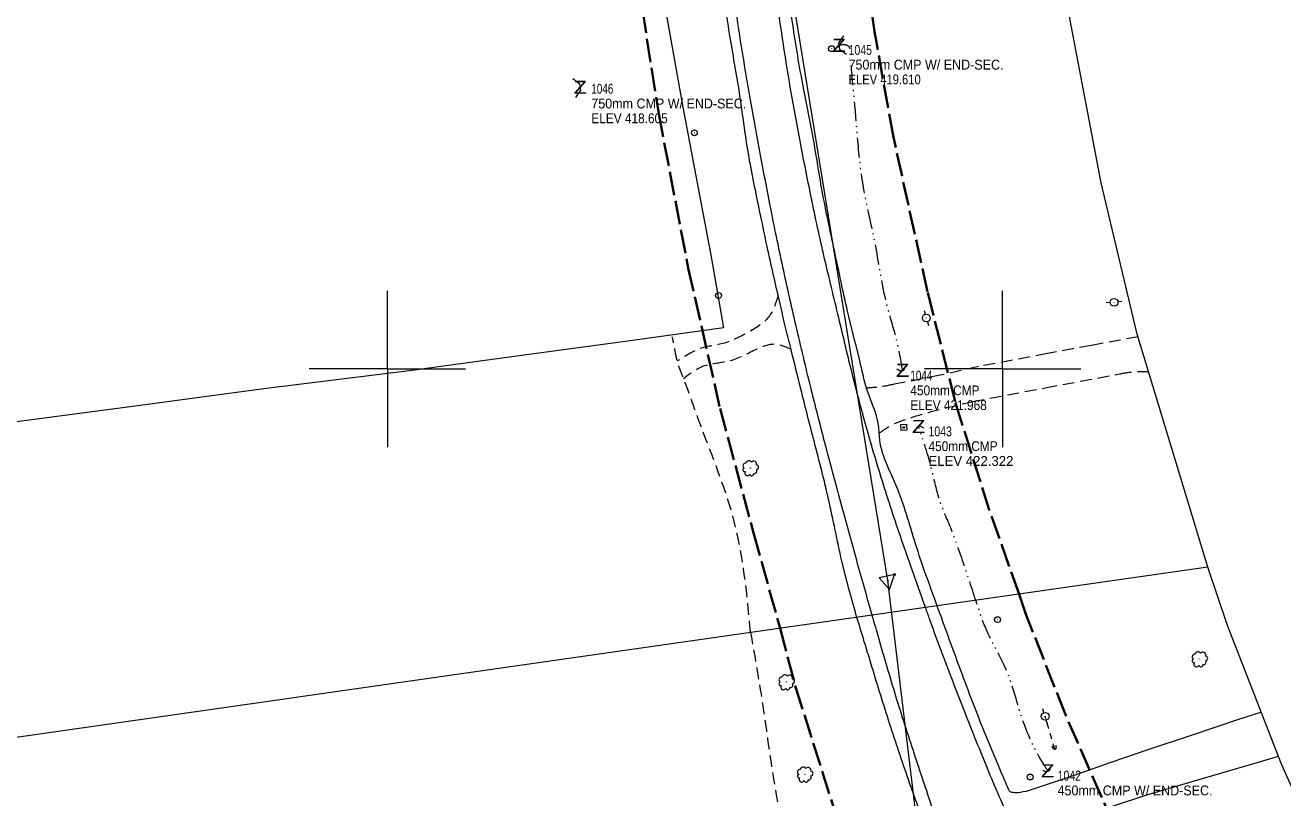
# Model space of a CAD drawing. Extents: x 352087 to 353713, y 331287 to 335613.
# Drawn here: x 352441.1 to 352645.5, y 334630.3 to 334755.8 of the extents above; entities that cross this region are included whole.
import ezdxf
from ezdxf.enums import TextEntityAlignment as Align

# ---------------------------------------------------------------- set-up
doc = ezdxf.new("R2010")
doc.units = 0
doc.header["$LTSCALE"] = 0.64
doc.header["$PDMODE"] = 32
doc.header["$PDSIZE"] = 0.32
for name, pattern in [('DASH_DOUBLE_DOT', [9.2, 5, -1.2, 0.3, -1.2, 0.3, -1.2]), ('LONG_DASHED', [7.5, 6, -1.5]), ('MEDIUM_DASHED', [4.5, 3, -1.5]), ('SHORT_DASHED', [2.7, 1.5, -1.2])]:
    doc.linetypes.add(name, pattern=pattern)
for name, color, linetype, lineweight in [('1', 7, 'Continuous', 13), ('13', 7, 'Continuous', 13), ('14', 7, 'Continuous', 13), ('2', 7, 'Continuous', 13), ('22', 7, 'Continuous', 13), ('24', 7, 'MEDIUM_DASHED', 13), ('26', 7, 'Continuous', 13), ('27', 7, 'Continuous', 13), ('36', 7, 'Continuous', 13), ('5', 7, 'Continuous', 13), ('6', 7, 'Continuous', 13), ('7', 7, 'Continuous', 13), ('8', 7, 'MEDIUM_DASHED', 13)]:
    doc.layers.add(name, color=color, linetype=linetype, lineweight=lineweight)
doc.layers.add('59', color=7, linetype='Continuous')
doc.layers.add('62', color=7, linetype='Continuous')

msp = doc.modelspace()

# ---------------------------------------------------------------- linework, layer by layer
at = {"layer": '1'}
for p, q in [((352500, 334700), (352500, 334712.702)), ((352600, 334700), (352600, 334712.702)), ((352500, 334700), (352487.298, 334700)), ((352500, 334700), (352500, 334687.298)), ((352500, 334700), (352512.702, 334700)), ((352600, 334700), (352587.298, 334700)), ((352600, 334700), (352600, 334687.298)), ((352600, 334700), (352612.702, 334700)), ((352633.35, 334667.774), (352281.495, 334617.582)), ((352633.35, 334667.774), (352281.495, 334617.582))]:
    msp.add_line(p, q, dxfattribs=at)
for points in [[(352633.35, 334667.774), (352621.878, 334705.638), (352616.01, 334730.194), (352610.991, 334756.622), (352606.89, 334784.474), (352602.02, 334819.693), (352597.575, 334852.632), (352590.179, 334907.026), (352589.585, 334911.402)], [(352787.325, 334438.983), (352766.705, 334459.549), (352749.265, 334478.361), (352729.934, 334499.123), (352711.297, 334523.113), (352689.685, 334551.688), (352672.604, 334579.755), (352657.391, 334608.86), (352645.339, 334635.802), (352636.539, 334658.308), (352633.35, 334667.774)]]:
    msp.add_lwpolyline(points, dxfattribs=at)
at = {"layer": '1', "linetype": 'LONG_DASHED', "lineweight": 35}
for points in [[(352602.685, 334663.4), (352597.823, 334677.078), (352592.278, 334694.697), (352587.782, 334712.53), (352582.239, 334737.662), (352579.159, 334754.779), (352576.309, 334774.949), (352572.595, 334801.8), (352567.798, 334837.285), (352562.387, 334877.371), (352558.325, 334907.034)], [(352521.814, 334901.932), (352526.433, 334867.782), (352530.636, 334836.62), (352535.271, 334802.932), (352540.709, 334763.112), (352544.11, 334741.442), (352548.91, 334716.361), (352554.081, 334693.565), (352559.49, 334673.376), (352563.837, 334657.858)], [(352746.973, 334435.761), (352716.335, 334469.948), (352698.092, 334491.914), (352686.746, 334506.789), (352675.574, 334522.661), (352663.81, 334539.988), (352651.323, 334560.574), (352641.02, 334579.722), (352628.28, 334604.36), (352618.016, 334625.972), (352610.211, 334643.84), (352603.756, 334660.165), (352602.685, 334663.4)], [(352563.837, 334657.858), (352566.336, 334648.373), (352573.103, 334626.916), (352579.785, 334607.914), (352585.475, 334593.28), (352593.104, 334576.417), (352601.957, 334558.121), (352612.079, 334539.674), (352622.474, 334522.446), (352624.907, 334518.842)]]:
    msp.add_lwpolyline(points, dxfattribs=at)
at = {"layer": '13'}
for p, q in [((352572.204, 334752.027), (352572.181, 334752.004)), ((352572.181, 334752.027), (352572.204, 334752.004)), ((352549.908, 334738.357), (352549.885, 334738.334)), ((352549.885, 334738.357), (352549.908, 334738.334)), ((352553.842, 334711.921), (352553.819, 334711.898)), ((352553.819, 334711.921), (352553.842, 334711.898)), ((352583.957, 334690.476), (352583.917, 334690.514)), ((352583.919, 334690.474), (352583.955, 334690.516)), ((352599.182, 334659.28), (352599.159, 334659.257)), ((352599.159, 334659.28), (352599.182, 334659.257)), ((352604.482, 334633.715), (352604.459, 334633.692)), ((352604.459, 334633.715), (352604.482, 334633.692))]:
    msp.add_line(p, q, dxfattribs=at)
msp.add_lwpolyline([(352583.496, 334689.985), (352583.429, 334690.939), (352584.379, 334691.005), (352584.446, 334690.052)], close=True, dxfattribs=at)
for centre in [(352572.1937, 334752.0158), (352549.8977, 334738.3458), (352553.8317, 334711.9098), (352599.1717, 334659.2688), (352604.4717, 334633.7038)]:
    msp.add_circle(centre, 0.4763, dxfattribs=at)
msp.add_point((352583.936, 334690.495), dxfattribs=at)
at = {"layer": '14'}
msp.add_lwpolyline([(352511.048, 334824.577), (352515.526, 334791.237), (352519.758, 334763.766), (352543.573, 334767.466), (352548.006, 334742.494), (352552.612, 334718.202), (352554.651, 334706.661), (352539.486, 334704.578), (352521.42, 334702.141), (352504, 334699.713), (352479.945, 334696.732), (352459.014, 334693.92), (352432.327, 334690.447), (352401.469, 334686.434), (352366.468, 334681.713), (352332.698, 334677.277), (352312.596, 334674.934)], dxfattribs=at)
at = {"layer": '2'}
for p, q in [((352582.413, 334666.587), (352579.929, 334666.058)), ((352581.626, 334664.166), (352582.413, 334666.587)), ((352581.626, 334664.166), (352579.929, 334666.058))]:
    msp.add_line(p, q, dxfattribs=at)
msp.add_lwpolyline([(353523.878, 333914.851), (353484.114, 334003.329), (353341.008, 334093.489), (353180.051, 334158.995), (352974.229, 334267.778), (352797.642, 334367.146), (352744.099, 334417.987), (352641.412, 334310.332), (352599.329, 334516.088), (352581.333, 334665.597), (352528.022, 334992.888), (352472.513, 335408.079)], dxfattribs=at)
for radius in [0.0614, 0.0296]:
    msp.add_circle((352581.333, 334665.597), radius, dxfattribs=at)
msp.add_point((352582.413, 334666.587), dxfattribs=at)
at = {"layer": '22'}
for centre in [(352558.9956, 334683.897), (352631.9996, 334652.857), (352564.8506, 334649.123), (352567.8406, 334634.138)]:
    msp.add_circle(centre, 0.0149, dxfattribs=at)
for centre, radius, start, end in [((352558.7519, 334684.5916), 0.4868, 31.96825, 169.49248), ((352559.5283, 334684.5301), 0.4837, 342.86408, 138.70256), ((352558.0821, 334683.6042), 0.2933, 105.03166, 283.77731), ((352558.2216, 334684.2564), 0.4273, 82.91551, 239.70443), ((352558.5014, 334683.0751), 0.4264, 145.05235, 338.47204), ((352559.2196, 334682.962), 0.3245, 187.67102, 4.99016), ((352559.5992, 334683.4465), 0.4597, 262.95807, 29.80374), ((352559.9787, 334684.0311), 0.3567, 273.11698, 88.11726), ((352631.0861, 334652.5642), 0.2933, 105.03166, 283.77731), ((352631.2256, 334653.2164), 0.4273, 82.91551, 239.70443), ((352631.5054, 334652.0351), 0.4264, 145.05235, 338.47204), ((352631.7559, 334653.5516), 0.4868, 31.96825, 169.49248), ((352632.5323, 334653.4901), 0.4837, 342.86408, 138.70256), ((352632.6032, 334652.4065), 0.4597, 262.95807, 29.80374), ((352632.9827, 334652.9911), 0.3567, 273.11698, 88.11726), ((352564.6069, 334649.8176), 0.4868, 31.96825, 169.49248), ((352565.3833, 334649.7561), 0.4837, 342.86408, 138.70256), ((352632.2236, 334651.922), 0.3245, 187.67102, 4.99016), ((352563.9371, 334648.8302), 0.2933, 105.03166, 283.77731), ((352564.0766, 334649.4824), 0.4273, 82.91551, 239.70443), ((352564.3564, 334648.3011), 0.4264, 145.05235, 338.47204), ((352565.0746, 334648.188), 0.3245, 187.67102, 4.99016), ((352565.4542, 334648.6725), 0.4597, 262.95807, 29.80374), ((352565.8337, 334649.2571), 0.3567, 273.11698, 88.11726), ((352566.9271, 334633.8452), 0.2933, 105.03166, 283.77731), ((352567.0666, 334634.4974), 0.4273, 82.91551, 239.70443), ((352567.5969, 334634.8326), 0.4868, 31.96825, 169.49248), ((352568.3733, 334634.7711), 0.4837, 342.86408, 138.70256), ((352568.4442, 334633.6875), 0.4597, 262.95807, 29.80374), ((352568.8237, 334634.2721), 0.3567, 273.11698, 88.11726), ((352567.3464, 334633.3161), 0.4264, 145.05235, 338.47204), ((352568.0646, 334633.203), 0.3245, 187.67102, 4.99016)]:
    msp.add_arc(centre, radius, start, end, dxfattribs=at)
at = {"layer": '24'}
for points in [[(352559.042, 334657.174), (352556.377, 334675.194), (352550.181, 334692.823), (352548.156, 334698.4), (352547.106, 334701.291), (352546.572, 334703.977), (352546.312, 334705.188)], [(352559.042, 334657.174), (352561.084, 334644.832), (352562.762, 334633.405), (352565.352, 334619.684), (352568.264, 334604.82), (352570.91, 334588.443), (352573.053, 334571.142), (352574.247, 334557.682), (352575.318, 334547.12), (352574.902, 334540.623), (352572.655, 334537.163), (352568.165, 334536.851), (352563.541, 334538.746), (352554.889, 334541.808), (352545.983, 334545.254), (352537.77, 334549.077), (352529.499, 334552.886), (352521.505, 334557.262), (352516.765, 334560.161), (352511.035, 334560.031), (352503.63, 334558.105), (352497.446, 334556.087), (352491.659, 334550.22), (352485.919, 334543.115), (352481.352, 334540.141), (352476.084, 334538.75), (352470.883, 334540.441), (352463.766, 334543.797), (352457.266, 334547.936), (352449.137, 334554.392), (352442.639, 334559.542), (352435.053, 334565.328), (352426.595, 334571.902), (352418.978, 334577.79), (352412.56, 334582.421), (352405.703, 334588.371), (352398.246, 334594.294), (352391.445, 334600.32), (352385.133, 334606.752), (352381.073, 334613.302), (352379.127, 334619.994), (352377.33, 334627.77), (352376.804, 334631.178)]]:
    msp.add_spline(points, degree=3, dxfattribs=at)
at = {"layer": '26', "linetype": 'DASH_DOUBLE_DOT'}
for points in [[(352583.752, 334699.757), (352582.628, 334705.254), (352581.159, 334710.515), (352579.364, 334719.943), (352577.344, 334729.782), (352576.416, 334737.585), (352575.897, 334743.821), (352575.312, 334750.989), (352574.897, 334752.45), (352574.176, 334752.634), (352573.419, 334752.557)], [(352595.643, 334662.395), (352593.342, 334669.288), (352591.687, 334673.836), (352589.655, 334679.034), (352588.465, 334683.703), (352586.351, 334690.594)], [(352607.341, 334634.717), (352606.734, 334635.679), (352603.236, 334643.027), (352600.699, 334650.851), (352597.252, 334657.87), (352595.643, 334662.395)]]:
    msp.add_spline(points, degree=3, dxfattribs=at)
at = {"layer": '27'}
for points in [[(352574.158, 334754.104), (352573.318, 334752.939), (352573.48, 334751.936), (352574.646, 334751.096)], [(352530.619, 334744.084), (352531.461, 334745.248), (352531.301, 334746.251), (352530.137, 334747.094)], [(352582.821, 334699.986), (352583.454, 334699.647), (352583.94, 334699.793), (352584.28, 334700.427)], [(352587.202, 334690.353), (352586.571, 334690.696), (352586.083, 334690.552), (352585.741, 334689.92)], [(352606.485, 334634.831), (352607.153, 334634.566), (352607.619, 334634.766), (352607.884, 334635.434)]]:
    msp.add_lwpolyline(points, dxfattribs=at)
at = {"layer": '36'}
for p, q in [((352587.221, 334709.48), (352587.404, 334708.872)), ((352617.476, 334710.757), (352616.844, 334710.703)), ((352618.118, 334710.804), (352618.1, 334710.818)), ((352618.102, 334710.802), (352618.116, 334710.82)), ((352619.374, 334710.919), (352618.742, 334710.865)), ((352587.596, 334708.259), (352587.576, 334708.269)), ((352587.591, 334708.274), (352587.581, 334708.254)), ((352587.768, 334707.656), (352587.951, 334707.048)), ((352606.72, 334644.167), (352606.538, 334644.775)), ((352606.891, 334643.563), (352606.911, 334643.553)), ((352606.896, 334643.548), (352606.906, 334643.568)), ((352607.264, 334642.341), (352607.082, 334642.949))]:
    msp.add_line(p, q, dxfattribs=at)
at = {"layer": '36', "linetype": 'SHORT_DASHED'}
msp.add_line((352608.503, 334638.192), (352606.901, 334643.558), dxfattribs=at)
at = {"layer": '36'}
for centre in [(352618.109, 334710.811), (352587.586, 334708.264), (352606.901, 334643.558)]:
    msp.add_circle(centre, 0.635, dxfattribs=at)
msp.add_spline([(352608.618, 334638.887), (352608.664, 334638.636), (352608.662, 334638.371), (352608.594, 334638.245), (352608.503, 334638.192), (352608.398, 334638.187), (352608.273, 334638.257), (352608.128, 334638.479), (352608.032, 334638.716)], degree=3, dxfattribs=at)
at = {"layer": '5'}
for points in [[(352578.801, 334659.993), (352576.28, 334668.904), (352573.728, 334678.299), (352571.109, 334687.978), (352568.805, 334697.038), (352566.44, 334706.932), (352564.283, 334716.526), (352562.232, 334726.477), (352560.437, 334735.91), (352558.71, 334745.523), (352557.068, 334755.474), (352555.643, 334765.369)], [(352587.467, 334661.229), (352583.993, 334671.032), (352580.815, 334680.607), (352578.017, 334689.939), (352575.667, 334698.779), (352573.368, 334708.288), (352571.019, 334718.114), (352568.889, 334727.835), (352567.029, 334737.288), (352565.339, 334746.648), (352563.809, 334756.426), (352562.303, 334766.507)], [(352728.188, 334434.26), (352724.477, 334438.376), (352718.579, 334445.027), (352711.735, 334452.803), (352705.111, 334460.228), (352698.559, 334467.763), (352692.273, 334475.329), (352686.422, 334482.528), (352680.802, 334489.678), (352674.802, 334497.601), (352668.976, 334505.641), (352663.284, 334513.869), (352657.619, 334522.261), (352652.215, 334530.57), (352647.323, 334538.287), (352642.996, 334545.466), (352637.76, 334554.251), (352632.837, 334562.963), (352628.199, 334571.687), (352623.384, 334580.665), (352618.879, 334589.459), (352614.923, 334597.491), (352610.944, 334605.599), (352606.651, 334614.605), (352602.523, 334623.594), (352598.452, 334632.885), (352594.897, 334641.624), (352591.516, 334650.248), (352588.121, 334659.391), (352587.467, 334661.229)], [(352537.31, 334497.655), (352541.216, 334496.099), (352546.035, 334494.179), (352555.086, 334490.866), (352563.87, 334488.097), (352572.785, 334486.302), (352581.979, 334485.391), (352591.037, 334485.424), (352599.926, 334486.392), (352608.744, 334488.237), (352617.41, 334491.085), (352626.167, 334495.01), (352634.177, 334499.604), (352638.753, 334502.733), (352641.893, 334506.341), (352643.439, 334511.756), (352643.094, 334518.386), (352640.605, 334522.278), (352635.274, 334530.636), (352630.247, 334538.828), (352625.181, 334547.502), (352620.309, 334556.253), (352615.577, 334565.015), (352611.127, 334573.721), (352606.649, 334582.892), (352602.615, 334591.834), (352598.848, 334600.73), (352595.229, 334610.092), (352591.784, 334619.488), (352588.404, 334629.209), (352585.437, 334638.107), (352582.468, 334647.42), (352579.703, 334656.833), (352578.801, 334659.993)]]:
    msp.add_spline(points, degree=3, dxfattribs=at)
at = {"layer": '6'}
for points in [[(352576.315, 334659.638), (352574.016, 334668.166), (352571.854, 334678.185), (352569.546, 334687.512), (352567.201, 334696.742), (352565.607, 334703.154), (352564.777, 334706.497), (352563.519, 334711.939), (352562.529, 334716.222), (352560.432, 334726.024), (352558.575, 334735.572), (352557.157, 334745.337), (352555.519, 334755.05), (352554.209, 334765.297)], [(352589.356, 334661.498), (352585.844, 334671.589), (352582.646, 334681.149), (352579.949, 334689.562), (352579.949, 334689.563), (352577.885, 334696.868), (352577.1, 334699.945), (352574.948, 334708.745), (352572.84, 334718.382), (352570.789, 334728.28), (352569.191, 334737.593), (352567.461, 334746.513), (352565.8, 334756.577), (352564.941, 334762.47)], [(352601.149, 334631.304), (352599.971, 334634), (352596.53, 334642.303), (352593.202, 334650.991), (352589.885, 334660.053), (352589.356, 334661.498)], [(352638.753, 334502.733), (352640.726, 334507.214), (352641.392, 334511.341), (352640.313, 334517.412), (352637.775, 334522.159), (352633.314, 334529.244), (352628.458, 334537.901), (352623.52, 334546.487), (352618.796, 334555.234), (352614.026, 334564.139), (352609.302, 334573.123), (352605.024, 334582.191), (352601.11, 334590.974), (352597.349, 334599.965), (352593.679, 334609.418), (352590.155, 334618.637), (352586.51, 334628.209), (352583.328, 334637.258), (352580.361, 334646.391), (352577.52, 334655.686), (352576.315, 334659.638)]]:
    msp.add_spline(points, degree=3, dxfattribs=at)
at = {"layer": '7', "linetype": 'MEDIUM_DASHED'}
for points in [[(352563.519, 334711.939), (352561.956, 334708.424), (352558.641, 334705.931), (352554.499, 334704.109), (352550.588, 334703.212), (352548.399, 334702.053), (352547.106, 334701.291)], [(352565.607, 334703.154), (352563.013, 334703.983), (352559.848, 334703.099), (352555.384, 334701.215), (352551.316, 334700.412), (352548.156, 334698.4)]]:
    msp.add_spline(points, degree=3, dxfattribs=at)
at = {"layer": '8'}
for points in [[(352622.009, 334705.206), (352614.395, 334703.809), (352607.28, 334702.483), (352596.088, 334700.367), (352589.82, 334698.957), (352582.381, 334697.489)], [(352595.109, 334694.686), (352606.93, 334696.93), (352619.054, 334699.186)]]:
    msp.add_lwpolyline(points, dxfattribs=at)
at = {"layer": '8', "linetype": 'Continuous'}
for points in [[(352642.049, 334644.216), (352638.151, 334642.988), (352630.63, 334640.429), (352623.613, 334638.108), (352617.605, 334636.039), (352612.212, 334634.179), (352609.211, 334633.151), (352606.255, 334632.168), (352603.808, 334631.375)], [(352608.761, 334625.473), (352612.93, 334627.136), (352617.85, 334628.991), (352623.451, 334630.781), (352630.788, 334632.988), (352640.823, 334635.907), (352644.838, 334637.083)]]:
    msp.add_lwpolyline(points, dxfattribs=at)
at = {"layer": '8'}
for points in [[(352619.054, 334699.186), (352621.61, 334699.562), (352623.73, 334699.525)], [(352582.381, 334697.489), (352579.743, 334697.035), (352577.885, 334696.868)], [(352579.949, 334689.562), (352581.821, 334690.782), (352583.986, 334691.697), (352587.931, 334692.932), (352595.109, 334694.686)]]:
    msp.add_spline(points, degree=3, dxfattribs=at)
at = {"layer": '8', "linetype": 'Continuous'}
msp.add_spline([(352603.808, 334631.375), (352601.996, 334631.141), (352601.149, 334631.304)], degree=3, dxfattribs=at)

# ---------------------------------------------------------------- texts
at = {"layer": '27', "width": 1.25}
for p in [(352583.744, 334698.696), (352586.349, 334689.578), (352607.328, 334633.655)]:
    msp.add_text('Z', height=2.128, dxfattribs=at).set_placement(p, align=Align.CENTER)
at = {"layer": '59', "width": 1.25}
for p in [(352573.406, 334751.489), (352531.362, 334744.676)]:
    msp.add_text('Z', height=2.128, dxfattribs=at).set_placement(p, align=Align.CENTER)
at = {"layer": '62'}
for s, width, p in [('1045', 0.8, (352574.955, 334751.014)), ('750mm CMP W/ END-SEC.', 0.95, (352574.955, 334748.614)), ('1046', 0.75, (352533.15, 334744.702)), ('ELEV 419.610', 0.85, (352574.955, 334746.214)), ('750mm CMP W/ END-SEC.', 0.95, (352533.15, 334742.302)), ('ELEV 418.605', 0.9, (352533.15, 334739.902)), ('1044', 0.75, (352585.001, 334698.108)), ('450mm CMP', 0.9, (352585.001, 334695.708)), ('ELEV 421.968', 0.9, (352585.001, 334693.308)), ('1043', 0.8, (352587.949, 334689.042)), ('450mm CMP', 0.9, (352587.949, 334686.642)), ('1042', 0.8, (352608.928, 334633.119)), ('450mm CMP W/ END-SEC.', 0.95, (352608.928, 334630.719))]:
    msp.add_text(s, height=1.6, dxfattribs=dict(at, width=width)).set_placement(p)
msp.add_text('ELEV 422.322', height=1.6, dxfattribs=at).set_placement((352587.949, 334684.242))

doc.saveas('drawing.dxf')
